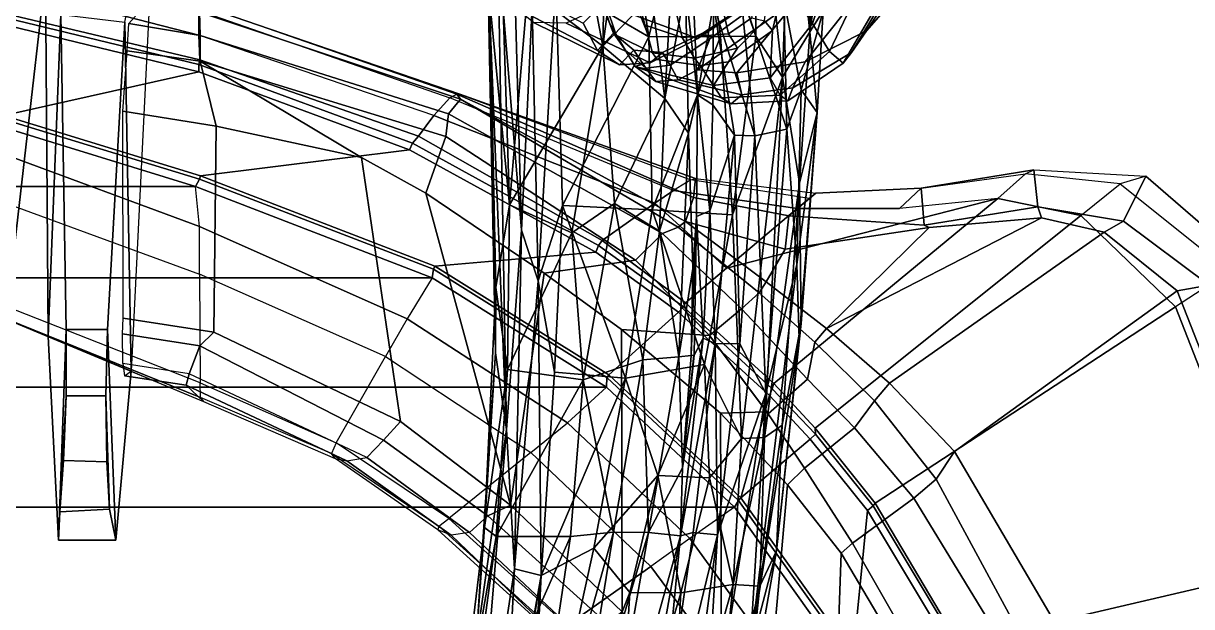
# Model space of a CAD drawing. Extents: x -14.5 to 14.5, y -12.2 to 16.5.
# Drawn here: x 4.75 to 9.95, y 4.27 to 6.87 of the extents above; entities that cross this region are included whole.
import ezdxf

# ---------------------------------------------------------------- set-up
doc = ezdxf.new("R2010")
doc.units = 0
doc.header["$MEASUREMENT"] = 0
for name, color, linetype in [('BASE', 253, 'Continuous'), ('FABRIC', 80, 'Continuous'), ('SEAT-CHASSIS', 253, 'Continuous'), ('SEAT-FRAME', 253, 'Continuous')]:
    doc.layers.add(name, color=color, linetype=linetype)

msp = doc.modelspace()

# ---------------------------------------------------------------- linework, layer by layer
at = {"layer": 'BASE'}
for points in [[(1.8056, 1.1079, 7.0339), (13.4938, 4.6436, 4.3934), (12.9834, 4.5899, 4.4664), (1.7533, 1.3264, 6.9168)], [(13.4925, 4.5277, 4.4344), (13.4938, 4.6436, 4.3934), (1.8056, 1.1079, 7.0339), (1.9523, 0.895, 7.085)], [(12.9834, 4.5899, 4.4664), (11.1579, 4.1057, 4.8039), (1.8899, 1.4063, 6.8442), (1.7533, 1.3264, 6.9168)], [(13.5515, 4.4038, 4.4405), (13.4925, 4.5277, 4.4344), (1.9523, 0.895, 7.085), (2.0197, 0.7853, 7.0973)], [(1.222, 0.7632, 4.5663), (12.3542, 4.423, 3.4417), (12.328, 4.2866, 3.356), (1.2637, 0.7159, 4.4404)], [(10.1613, 3.5437, 4.2331), (12.3542, 4.423, 3.4417), (1.222, 0.7632, 4.5663), (1.5852, 0.9892, 6.0103)], [(13.5515, 4.4038, 4.4405), (2.0197, 0.7853, 7.0973), (2.0956, 0.5519, 7.0973), (13.5519, 4.4026, 4.4405)], [(2.0956, 0.5519, 7.0973), (2.1056, 0.4235, 7.085), (13.577, 4.2677, 4.4344), (13.5519, 4.4026, 4.4405)], [(12.328, 4.2866, 3.356), (12.3551, 4.1518, 3.3008), (1.3389, 0.6206, 4.3723), (1.2637, 0.7159, 4.4404)]]:
    msp.add_3dface(points, dxfattribs=at)
at = {"layer": 'FABRIC'}
for points in [[(-5.519, 6.1408, 18.9069), (5.519, 6.1408, 18.9069), (4.6635, 6.4053, 18.7872), (-4.6635, 6.4053, 18.7872)], [(4.6635, 6.4053, 18.7872), (5.519, 6.1408, 18.9069), (5.5366, 6.1737, 18.8758), (4.6639, 6.4412, 18.7539)], [(-5.519, 6.1408, 18.9069), (-6.5711, 5.7348, 19.0807), (6.5711, 5.7348, 19.0807), (5.519, 6.1408, 18.9069)], [(6.5711, 5.7348, 19.0807), (6.5768, 5.7736, 19.0462), (5.5366, 6.1737, 18.8758), (5.519, 6.1408, 18.9069)], [(6.5711, 5.7348, 19.0807), (7.3471, 5.2487, 19.2604), (7.3481, 5.2913, 19.2229), (6.5768, 5.7736, 19.0462)], [(-7.3471, 5.2487, 19.2604), (7.3471, 5.2487, 19.2604), (6.5711, 5.7348, 19.0807), (-6.5711, 5.7348, 19.0807)], [(-7.3471, 5.2487, 19.2604), (-7.9159, 4.7159, 19.4146), (7.9159, 4.7159, 19.4146), (7.3471, 5.2487, 19.2604)], [(7.9159, 4.7159, 19.4146), (7.9342, 4.7445, 19.3806), (7.3481, 5.2913, 19.2229), (7.3471, 5.2487, 19.2604)], [(7.9159, 4.7159, 19.4146), (8.4025, 4.0328, 19.5618), (8.4305, 4.0502, 19.5299), (7.9342, 4.7445, 19.3806)], [(-8.4025, 4.0328, 19.5618), (8.4025, 4.0328, 19.5618), (7.9159, 4.7159, 19.4146), (-7.9159, 4.7159, 19.4146)]]:
    msp.add_3dface(points, dxfattribs=at)
at = {"layer": 'SEAT-CHASSIS'}
for points in [[(7.547, 6.9906, 15.7639), (7.5223, 8.1826, 15.9859), (7.3302, 6.7646, 15.5264)], [(7.3302, 6.7646, 15.5264), (7.5223, 8.1826, 15.9859), (7.3566, 8.0521, 15.785)], [(7.3566, 8.0521, 15.785), (7.1734, 7.6004, 15.5816), (7.3302, 6.7646, 15.5264)], [(7.5355, 6.8063, 14.9793), (7.1721, 7.7309, 14.934), (7.3909, 7.7435, 15.039)], [(7.5355, 6.8063, 14.9793), (7.3909, 7.7435, 15.039), (7.7416, 7.6375, 15.2566)], [(7.5355, 6.8063, 14.9793), (7.1219, 7.0488, 14.8116), (7.1721, 7.7309, 14.934)], [(7.7416, 7.6375, 15.2566), (8.0155, 7.6951, 15.5429), (8.0114, 6.8092, 15.4174)], [(8.1292, 6.6273, 15.58), (8.0114, 6.8092, 15.4174), (8.0155, 7.6951, 15.5429)], [(8.0155, 7.6951, 15.5429), (8.1642, 7.6631, 15.7572), (8.1292, 6.6273, 15.58)], [(7.8542, 6.8081, 15.241), (7.5355, 6.8063, 14.9793), (7.7416, 7.6375, 15.2566)], [(8.0114, 6.8092, 15.4174), (7.8542, 6.8081, 15.241), (7.7416, 7.6375, 15.2566)], [(8.2515, 6.8285, 15.8721), (8.1292, 6.6273, 15.58), (8.1642, 7.6631, 15.7572)], [(8.1642, 7.6631, 15.7572), (8.2599, 7.6744, 15.9772), (8.2515, 6.8285, 15.8721)], [(8.2515, 6.8285, 15.8721), (8.2599, 7.6744, 15.9772), (8.3082, 7.5399, 16.1346)], [(7.1734, 7.6004, 15.5816), (6.9967, 7.0183, 15.3783), (7.3302, 6.7646, 15.5264)], [(8.2515, 6.8285, 15.8721), (8.3082, 7.5399, 16.1346), (8.3506, 7.5038, 16.396)], [(8.2515, 6.8285, 15.8721), (8.3506, 7.5038, 16.396), (8.3105, 6.9216, 16.217)], [(6.9015, 5.0605, 14.7529), (6.8176, 7.1556, 15.0394), (6.8638, 7.2173, 14.9288)], [(6.9015, 5.0605, 14.7529), (6.8638, 7.2173, 14.9288), (6.9685, 5.9466, 14.7384)], [(6.9685, 5.9466, 14.7384), (6.8638, 7.2173, 14.9288), (6.9366, 7.1367, 14.8532)], [(6.9015, 5.0605, 14.7529), (6.8535, 5.4014, 14.8705), (6.8176, 7.1556, 15.0394)], [(6.8545, 5.6919, 15.0098), (6.8176, 7.1556, 15.0394), (6.8535, 5.4014, 14.8705)], [(6.8273, 6.9587, 15.1421), (6.8176, 7.1556, 15.0394), (6.8545, 5.6919, 15.0098)], [(6.9685, 5.9466, 14.7384), (6.9366, 7.1367, 14.8532), (7.0157, 6.9422, 14.8004)], [(7.6401, 7.1404, 15.9188), (7.547, 6.9906, 15.7639), (7.6069, 6.5321, 15.7691)], [(7.6401, 7.1404, 15.9188), (7.6069, 6.5321, 15.7691), (7.6974, 7.0234, 16.0117)], [(6.9147, 6.06, 15.1679), (6.8823, 7.069, 15.2888), (6.8273, 6.9587, 15.1421)], [(6.9147, 6.06, 15.1679), (6.9967, 7.0183, 15.3783), (6.8823, 7.069, 15.2888)], [(7.7285, 7.078, 16.3111), (7.6974, 7.0234, 16.0117), (7.7511, 6.5482, 16.1842)], [(7.7511, 6.5482, 16.1842), (7.8231, 6.9519, 16.3799), (7.7285, 7.078, 16.3111)], [(6.9967, 7.0183, 15.3783), (6.9147, 6.06, 15.1679), (7.3302, 6.7646, 15.5264)], [(7.0157, 6.9422, 14.8004), (7.1219, 7.0488, 14.8116), (7.0433, 5.7219, 14.6984)], [(7.0433, 5.7219, 14.6984), (7.1219, 7.0488, 14.8116), (7.1506, 6.0569, 14.7253)], [(7.5355, 6.8063, 14.9793), (7.1506, 6.0569, 14.7253), (7.1219, 7.0488, 14.8116)], [(7.7108, 6.3778, 15.9482), (7.6974, 7.0234, 16.0117), (7.6069, 6.5321, 15.7691)], [(7.6974, 7.0234, 16.0117), (7.7108, 6.3778, 15.9482), (7.7511, 6.5482, 16.1842)], [(7.3302, 6.7646, 15.5264), (7.6069, 6.5321, 15.7691), (7.547, 6.9906, 15.7639)], [(7.8231, 6.9519, 16.3799), (8.0066, 6.3665, 16.2886), (7.9426, 7.0132, 16.4195)], [(8.0066, 6.3665, 16.2886), (8.1485, 6.3966, 16.2528), (7.9426, 7.0132, 16.4195)], [(7.9426, 7.0132, 16.4195), (8.1485, 6.3966, 16.2528), (8.136, 6.9738, 16.3635)], [(8.2122, 6.5711, 16.2336), (8.3105, 6.9216, 16.217), (8.136, 6.9738, 16.3635)], [(8.136, 6.9738, 16.3635), (8.1485, 6.3966, 16.2528), (8.2122, 6.5711, 16.2336)], [(6.8273, 6.9587, 15.1421), (6.8545, 5.6919, 15.0098), (6.9147, 6.06, 15.1679)], [(7.0157, 6.9422, 14.8004), (7.0433, 5.7219, 14.6984), (6.9685, 5.9466, 14.7384)], [(7.7511, 6.5482, 16.1842), (7.8189, 6.5036, 16.2597), (7.8231, 6.9519, 16.3799)], [(7.8189, 6.5036, 16.2597), (7.9165, 6.3687, 16.2826), (7.8231, 6.9519, 16.3799)], [(8.0066, 6.3665, 16.2886), (7.8231, 6.9519, 16.3799), (7.9165, 6.3687, 16.2826)], [(8.3105, 6.9216, 16.217), (8.2122, 6.5711, 16.2336), (8.2832, 6.4702, 16.1055)], [(8.3105, 6.9216, 16.217), (8.2832, 6.4702, 16.1055), (8.2515, 6.8285, 15.8721)], [(7.5355, 6.8063, 14.9793), (7.5498, 6.0379, 14.9265), (7.1506, 6.0569, 14.7253)], [(7.5355, 6.8063, 14.9793), (7.8542, 6.8081, 15.241), (7.5498, 6.0379, 14.9265)], [(7.8542, 6.8081, 15.241), (7.9065, 6.0156, 15.2529), (7.5498, 6.0379, 14.9265)], [(7.9065, 6.0156, 15.2529), (7.8542, 6.8081, 15.241), (8.0114, 6.8092, 15.4174)], [(7.9065, 6.0156, 15.2529), (8.0114, 6.8092, 15.4174), (8.1292, 6.6273, 15.58)], [(8.2515, 6.8285, 15.8721), (8.2057, 6.1565, 15.7883), (8.1292, 6.6273, 15.58)], [(8.2057, 6.1565, 15.7883), (8.2515, 6.8285, 15.8721), (8.2832, 6.4702, 16.1055)], [(6.9147, 6.06, 15.1679), (7.1923, 5.9357, 15.3261), (7.3302, 6.7646, 15.5264)], [(7.3816, 6.0656, 15.4867), (7.3302, 6.7646, 15.5264), (7.1923, 5.9357, 15.3261)], [(7.6069, 6.5321, 15.7691), (7.3302, 6.7646, 15.5264), (7.3816, 6.0656, 15.4867)], [(7.9065, 6.0156, 15.2529), (8.1292, 6.6273, 15.58), (7.9464, 5.0198, 15.3673)], [(8.0494, 5.0257, 15.5636), (7.9464, 5.0198, 15.3673), (8.1292, 6.6273, 15.58)], [(8.0494, 5.0257, 15.5636), (8.1292, 6.6273, 15.58), (8.2057, 6.1565, 15.7883)], [(7.7476, 6.0075, 16.0963), (7.8056, 6.0332, 16.1946), (7.7511, 6.5482, 16.1842)], [(7.8189, 6.5036, 16.2597), (7.7511, 6.5482, 16.1842), (7.8056, 6.0332, 16.1946)], [(8.1485, 6.3966, 16.2528), (8.1928, 5.794, 16.156), (8.2122, 6.5711, 16.2336)], [(8.2832, 6.4702, 16.1055), (8.2122, 6.5711, 16.2336), (8.1928, 5.794, 16.156)], [(7.582, 5.942, 15.7097), (7.6069, 6.5321, 15.7691), (7.3816, 6.0656, 15.4867)], [(7.7108, 6.3778, 15.9482), (7.6069, 6.5321, 15.7691), (7.582, 5.942, 15.7097)], [(7.8189, 6.5036, 16.2597), (7.8056, 6.0332, 16.1946), (7.9165, 6.3687, 16.2826)], [(8.1928, 5.794, 16.156), (8.2032, 5.4644, 16.0664), (8.2832, 6.4702, 16.1055)], [(8.2129, 5.5316, 15.9666), (8.2832, 6.4702, 16.1055), (8.2032, 5.4644, 16.0664)], [(8.2832, 6.4702, 16.1055), (8.2129, 5.5316, 15.9666), (8.2057, 6.1565, 15.7883)], [(8.0066, 6.3665, 16.2886), (8.0552, 5.2209, 16.2125), (8.1485, 6.3966, 16.2528)], [(8.1485, 6.3966, 16.2528), (8.0552, 5.2209, 16.2125), (8.1928, 5.794, 16.156)], [(7.7108, 6.3778, 15.9482), (7.582, 5.942, 15.7097), (7.6687, 5.3836, 15.8939)], [(7.7108, 6.3778, 15.9482), (7.6687, 5.3836, 15.8939), (7.7313, 5.7765, 16.0111)], [(7.9165, 6.3687, 16.2826), (7.8056, 6.0332, 16.1946), (7.8304, 5.4436, 16.1901)], [(7.9165, 6.3687, 16.2826), (7.8304, 5.4436, 16.1901), (7.9398, 5.4409, 16.238)], [(8.0066, 6.3665, 16.2886), (7.9165, 6.3687, 16.2826), (7.9398, 5.4409, 16.238)], [(7.9398, 5.4409, 16.238), (8.0552, 5.2209, 16.2125), (8.0066, 6.3665, 16.2886)], [(8.2057, 6.1565, 15.7883), (8.1273, 5.0792, 15.7614), (8.0494, 5.0257, 15.5636)], [(8.2057, 6.1565, 15.7883), (8.2129, 5.5316, 15.9666), (8.1273, 5.0792, 15.7614)], [(6.9061, 5.3271, 15.116), (6.9147, 6.06, 15.1679), (6.8545, 5.6919, 15.0098)], [(7.1923, 5.9357, 15.3261), (6.9147, 6.06, 15.1679), (6.9061, 5.3271, 15.116)], [(7.1506, 6.0569, 14.7253), (7.1157, 5.3151, 14.6882), (7.0433, 5.7219, 14.6984)], [(7.1506, 6.0569, 14.7253), (7.4313, 5.2888, 14.8318), (7.1157, 5.3151, 14.6882)], [(7.1506, 6.0569, 14.7253), (7.5498, 6.0379, 14.9265), (7.4313, 5.2888, 14.8318)], [(7.3816, 6.0656, 15.4867), (7.1923, 5.9357, 15.3261), (7.2434, 5.2811, 15.3436)], [(7.2434, 5.2811, 15.3436), (7.5089, 5.371, 15.6241), (7.3816, 6.0656, 15.4867)], [(7.5089, 5.371, 15.6241), (7.582, 5.942, 15.7097), (7.3816, 6.0656, 15.4867)], [(7.5498, 6.0379, 14.9265), (7.7819, 5.3497, 15.1195), (7.4313, 5.2888, 14.8318)], [(7.9065, 6.0156, 15.2529), (7.7819, 5.3497, 15.1195), (7.5498, 6.0379, 14.9265)], [(7.8056, 6.0332, 16.1946), (7.7476, 6.0075, 16.0963), (7.777, 5.4673, 16.1353)], [(7.777, 5.4673, 16.1353), (7.8304, 5.4436, 16.1901), (7.8056, 6.0332, 16.1946)], [(7.7476, 6.0075, 16.0963), (7.7313, 5.7765, 16.0111), (7.7228, 5.389, 16.0319)], [(7.7476, 6.0075, 16.0963), (7.7228, 5.389, 16.0319), (7.7359, 5.3913, 16.0659)], [(7.777, 5.4673, 16.1353), (7.7476, 6.0075, 16.0963), (7.7359, 5.3913, 16.0659)], [(7.9065, 6.0156, 15.2529), (7.9464, 5.0198, 15.3673), (7.7819, 5.3497, 15.1195)], [(6.9383, 4.4415, 14.7054), (6.9015, 5.0605, 14.7529), (6.9685, 5.9466, 14.7384)], [(7.1923, 5.9357, 15.3261), (6.9061, 5.3271, 15.116), (7.2434, 5.2811, 15.3436)], [(6.9383, 4.4415, 14.7054), (6.9685, 5.9466, 14.7384), (7.0433, 5.7219, 14.6984)], [(7.6687, 5.3836, 15.8939), (7.582, 5.942, 15.7097), (7.5089, 5.371, 15.6241)], [(7.7313, 5.7765, 16.0111), (7.6687, 5.3836, 15.8939), (7.7228, 5.389, 16.0319)], [(8.2032, 5.4644, 16.0664), (8.1928, 5.794, 16.156), (7.9846, 4.0699, 16.1781)], [(8.0552, 5.2209, 16.2125), (7.9846, 4.0699, 16.1781), (8.1928, 5.794, 16.156)], [(7.0565, 4.4115, 14.6929), (6.9383, 4.4415, 14.7054), (7.0433, 5.7219, 14.6984)], [(7.0565, 4.4115, 14.6929), (7.0433, 5.7219, 14.6984), (7.1157, 5.3151, 14.6882)], [(6.8535, 5.4014, 14.8705), (6.8049, 4.6244, 14.9826), (6.8545, 5.6919, 15.0098)], [(6.8049, 4.6244, 14.9826), (6.9061, 5.3271, 15.116), (6.8545, 5.6919, 15.0098)], [(8.1031, 4.5207, 16.0487), (8.1273, 5.0792, 15.7614), (8.2129, 5.5316, 15.9666)], [(8.1031, 4.5207, 16.0487), (8.2129, 5.5316, 15.9666), (8.2032, 5.4644, 16.0664)], [(7.6754, 4.5878, 16.1345), (7.777, 5.4673, 16.1353), (7.6853, 4.8902, 16.0684)], [(7.6754, 4.5878, 16.1345), (7.8304, 5.4436, 16.1901), (7.777, 5.4673, 16.1353)], [(7.6853, 4.8902, 16.0684), (7.777, 5.4673, 16.1353), (7.7359, 5.3913, 16.0659)], [(7.9846, 4.0699, 16.1781), (8.1031, 4.5207, 16.0487), (8.2032, 5.4644, 16.0664)], [(7.8304, 5.4436, 16.1901), (7.6754, 4.5878, 16.1345), (7.7327, 4.6021, 16.1969)], [(7.7327, 4.6021, 16.1969), (7.8398, 4.5922, 16.2489), (7.8304, 5.4436, 16.1901)], [(7.9398, 5.4409, 16.238), (7.8304, 5.4436, 16.1901), (7.8398, 4.5922, 16.2489)], [(8.0552, 5.2209, 16.2125), (7.9398, 5.4409, 16.238), (7.8398, 4.5922, 16.2489)], [(6.7652, 4.0973, 14.8542), (6.8049, 4.6244, 14.9826), (6.8535, 5.4014, 14.8705)], [(6.8535, 5.4014, 14.8705), (6.9015, 5.0605, 14.7529), (6.7652, 4.0973, 14.8542)], [(7.2434, 5.2811, 15.3436), (7.3773, 4.6035, 15.5436), (7.5089, 5.371, 15.6241)], [(7.5341, 4.6032, 15.7859), (7.5089, 5.371, 15.6241), (7.3773, 4.6035, 15.5436)], [(7.5341, 4.6032, 15.7859), (7.6687, 5.3836, 15.8939), (7.5089, 5.371, 15.6241)], [(7.6853, 4.8902, 16.0684), (7.6687, 5.3836, 15.8939), (7.5341, 4.6032, 15.7859)], [(7.6687, 5.3836, 15.8939), (7.6853, 4.8902, 16.0684), (7.7228, 5.389, 16.0319)], [(7.7228, 5.389, 16.0319), (7.6853, 4.8902, 16.0684), (7.7355, 5.3907, 16.0648)], [(6.8561, 4.5848, 15.1043), (6.9061, 5.3271, 15.116), (6.8049, 4.6244, 14.9826)], [(7.2434, 5.2811, 15.3436), (6.9061, 5.3271, 15.116), (6.8561, 4.5848, 15.1043)], [(7.4313, 5.2888, 14.8318), (7.0565, 4.4115, 14.6929), (7.1157, 5.3151, 14.6882)], [(7.4313, 5.2888, 14.8318), (7.7819, 5.3497, 15.1195), (7.5752, 4.8556, 14.957)], [(7.7819, 5.3497, 15.1195), (7.8049, 4.8455, 15.1963), (7.5752, 4.8556, 14.957)], [(7.9464, 5.0198, 15.3673), (7.8049, 4.8455, 15.1963), (7.7819, 5.3497, 15.1195)], [(7.186, 4.584, 15.3452), (7.2434, 5.2811, 15.3436), (6.8561, 4.5848, 15.1043)], [(7.4313, 5.2888, 14.8318), (7.2907, 4.5324, 14.7888), (7.0565, 4.4115, 14.6929)], [(7.3773, 4.6035, 15.5436), (7.2434, 5.2811, 15.3436), (7.186, 4.584, 15.3452)], [(7.4313, 5.2888, 14.8318), (7.5752, 4.8556, 14.957), (7.2907, 4.5324, 14.7888)], [(8.0552, 5.2209, 16.2125), (7.8398, 4.5922, 16.2489), (7.7676, 3.3951, 16.294)], [(7.7676, 3.3951, 16.294), (7.9846, 4.0699, 16.1781), (8.0552, 5.2209, 16.2125)], [(6.9015, 5.0605, 14.7529), (6.7466, 3.1879, 14.797), (6.7652, 4.0973, 14.8542)], [(6.9383, 4.4415, 14.7054), (6.7466, 3.1879, 14.797), (6.9015, 5.0605, 14.7529)], [(8.1031, 4.5207, 16.0487), (8.0282, 4.3633, 15.782), (8.1273, 5.0792, 15.7614)], [(8.1273, 5.0792, 15.7614), (8.0282, 4.3633, 15.782), (8.0494, 5.0257, 15.5636)], [(7.8049, 4.8455, 15.1963), (7.9464, 5.0198, 15.3673), (7.9096, 4.3706, 15.4734)], [(7.9464, 5.0198, 15.3673), (8.0494, 5.0257, 15.5636), (7.9096, 4.3706, 15.4734)], [(8.0282, 4.3633, 15.782), (7.9096, 4.3706, 15.4734), (8.0494, 5.0257, 15.5636)], [(7.5341, 4.6032, 15.7859), (7.6754, 4.5878, 16.1345), (7.6853, 4.8902, 16.0684)], [(7.2907, 4.5324, 14.7888), (7.5752, 4.8556, 14.957), (7.4508, 4.3358, 14.9264)], [(7.4508, 4.3358, 14.9264), (7.5752, 4.8556, 14.957), (7.6768, 4.3348, 15.1373)], [(7.6768, 4.3348, 15.1373), (7.5752, 4.8556, 14.957), (7.8049, 4.8455, 15.1963)], [(7.6768, 4.3348, 15.1373), (7.8049, 4.8455, 15.1963), (7.9096, 4.3706, 15.4734)], [(6.8049, 4.6244, 14.9826), (6.6686, 3.513, 15.0047), (6.8561, 4.5848, 15.1043)], [(6.6686, 3.513, 15.0047), (6.8049, 4.6244, 14.9826), (6.7652, 4.0973, 14.8542)], [(6.8561, 4.5848, 15.1043), (6.6686, 3.513, 15.0047), (6.7093, 3.5044, 15.1393)], [(6.8561, 4.5848, 15.1043), (6.7093, 3.5044, 15.1393), (7.186, 4.584, 15.3452)], [(6.7093, 3.5044, 15.1393), (6.9751, 3.1627, 15.4495), (7.186, 4.584, 15.3452)], [(7.3773, 4.6035, 15.5436), (7.186, 4.584, 15.3452), (6.9751, 3.1627, 15.4495)], [(6.9751, 3.1627, 15.4495), (7.1908, 3.4495, 15.6245), (7.3773, 4.6035, 15.5436)], [(7.1908, 3.4495, 15.6245), (7.5341, 4.6032, 15.7859), (7.3773, 4.6035, 15.5436)], [(7.1908, 3.4495, 15.6245), (7.288, 3.1995, 15.8899), (7.5341, 4.6032, 15.7859)], [(7.6754, 4.5878, 16.1345), (7.5341, 4.6032, 15.7859), (7.288, 3.1995, 15.8899)], [(7.4095, 3.1044, 16.2329), (7.6754, 4.5878, 16.1345), (7.288, 3.1995, 15.8899)], [(7.5674, 3.4685, 16.2858), (7.6754, 4.5878, 16.1345), (7.4095, 3.1044, 16.2329)], [(7.7327, 4.6021, 16.1969), (7.5674, 3.4685, 16.2858), (7.8398, 4.5922, 16.2489)], [(7.5674, 3.4685, 16.2858), (7.7327, 4.6021, 16.1969), (7.6754, 4.5878, 16.1345)], [(7.8398, 4.5922, 16.2489), (7.5674, 3.4685, 16.2858), (7.6766, 3.395, 16.3153)], [(7.8398, 4.5922, 16.2489), (7.6766, 3.395, 16.3153), (7.7676, 3.3951, 16.294)], [(7.2907, 4.5324, 14.7888), (6.9933, 3.182, 14.81), (7.0565, 4.4115, 14.6929)], [(7.2907, 4.5324, 14.7888), (7.4508, 4.3358, 14.9264), (6.9933, 3.182, 14.81)], [(8.0282, 4.3633, 15.782), (8.1031, 4.5207, 16.0487), (7.961, 3.7176, 16.0867)], [(7.961, 3.7176, 16.0867), (8.1031, 4.5207, 16.0487), (7.9846, 4.0699, 16.1781)], [(6.9383, 4.4415, 14.7054), (6.8884, 3.4765, 14.7477), (6.7466, 3.1879, 14.797)], [(6.8884, 3.4765, 14.7477), (6.9383, 4.4415, 14.7054), (7.0565, 4.4115, 14.6929)], [(6.8873, 2.5753, 14.8826), (6.7597, 2.6188, 14.8275), (7.0565, 4.4115, 14.6929)], [(6.8884, 3.4765, 14.7477), (7.0565, 4.4115, 14.6929), (6.7597, 2.6188, 14.8275)], [(6.9933, 3.182, 14.81), (6.8873, 2.5753, 14.8826), (7.0565, 4.4115, 14.6929)], [(7.6768, 4.3348, 15.1373), (7.9096, 4.3706, 15.4734), (7.6209, 3.3498, 15.4059)], [(7.8072, 3.4058, 15.7511), (7.6209, 3.3498, 15.4059), (7.9096, 4.3706, 15.4734)], [(7.9096, 4.3706, 15.4734), (8.0282, 4.3633, 15.782), (7.8072, 3.4058, 15.7511)], [(7.4508, 4.3358, 14.9264), (7.3909, 3.3643, 15.1047), (6.9933, 3.182, 14.81)], [(7.4508, 4.3358, 14.9264), (7.6768, 4.3348, 15.1373), (7.3909, 3.3643, 15.1047)], [(7.6768, 4.3348, 15.1373), (7.6209, 3.3498, 15.4059), (7.3909, 3.3643, 15.1047)], [(7.961, 3.7176, 16.0867), (7.8072, 3.4058, 15.7511), (8.0282, 4.3633, 15.782)]]:
    msp.add_3dface(points, dxfattribs=at)
for points, invisible_edges in [([(7.7108, 6.3778, 15.9482), (7.7476, 6.0075, 16.0963), (7.7511, 6.5482, 16.1842)], 1), ([(7.7108, 6.3778, 15.9482), (7.7313, 5.7765, 16.0111), (7.7476, 6.0075, 16.0963)], 12)]:
    msp.add_3dface(points, dxfattribs=dict(at, invisible_edges=invisible_edges))
at = {"layer": 'SEAT-FRAME'}
for points in [[(8.3853, 7.2296, 24.5866), (8.2624, 6.8654, 24.7129), (8.1364, 7.0603, 24.4713), (8.1662, 7.5397, 24.3592)], [(5.5343, 6.9245, 19.1965), (3.5525, 7.4448, 19.0059), (3.5525, 7.3234, 19.0982), (5.5337, 6.8142, 19.2819)], [(8.7204, 7.1673, 26.5172), (8.9675, 7.4404, 27.7578), (8.8, 7.1724, 27.8211), (8.5035, 6.8339, 26.5875)], [(5.5337, 6.8142, 19.2819), (3.5525, 7.3234, 19.0982), (3.5525, 7.1767, 19.0566), (5.5382, 6.7048, 19.2798)], [(4.677, 5.5518, 18.079), (4.2009, 5.7211, 18.0571), (4.1984, 7.2411, 18.6154), (4.8517, 7.0825, 18.6914)], [(8.3853, 7.2296, 24.5866), (8.4945, 7.0687, 24.7361), (8.3383, 6.741, 24.8878), (8.2624, 6.8654, 24.7129)], [(3.5525, 7.1767, 19.0566), (3.5525, 7.1644, 19.0313), (5.5339, 6.6839, 19.2496), (5.5382, 6.7048, 19.2798)], [(8.2307, 6.6955, 26.6167), (8.5035, 6.8339, 26.5875), (8.8, 7.1724, 27.8211), (8.5109, 7.0486, 27.8554)], [(4.6664, 6.4564, 18.7929), (5.5337, 6.6518, 19.2707), (3.5522, 7.1323, 19.0524), (3.5521, 6.6948, 18.6726)], [(5.5337, 6.6518, 19.2707), (5.5339, 6.6839, 19.2496), (3.5525, 7.1644, 19.0313), (3.5522, 7.1323, 19.0524)], [(7.3272, 6.9511, 24.3563), (7.2927, 7.1582, 23.5082), (7.3179, 6.9967, 23.6795), (7.3621, 6.8648, 24.3251)], [(8.0789, 7.1199, 24.249), (8.1364, 7.0603, 24.4713), (8.0854, 6.8347, 24.5196), (8.0487, 6.8781, 24.3)], [(8.7204, 7.1673, 26.5172), (8.5035, 6.8339, 26.5875), (8.4363, 6.7373, 25.9805), (8.6384, 7.0715, 25.8771)], [(4.8517, 7.0825, 18.6914), (4.8639, 5.4737, 18.1019), (4.677, 5.5518, 18.079)], [(4.9201, 6.9064, 18.0448), (4.8639, 5.4737, 18.1019), (4.8517, 7.0825, 18.6914), (4.8612, 7.0268, 18.3586)], [(7.5449, 7.0712, 27.8648), (7.3448, 6.9488, 27.2834), (7.7524, 6.7989, 27.2229), (7.9553, 6.9372, 27.7726)], [(7.8495, 6.9974, 23.1899), (7.9701, 7.0915, 23.1701), (7.9928, 6.8906, 23.7399), (7.89, 6.82, 23.7501)], [(8.5855, 7.0114, 25.2407), (8.3994, 6.6898, 25.3644), (8.3383, 6.741, 24.8878), (8.4945, 7.0687, 24.7361)], [(8.5855, 7.0114, 25.2407), (8.6384, 7.0715, 25.8771), (8.4363, 6.7373, 25.9805), (8.3994, 6.6898, 25.3644)], [(6.936, 6.9398, 25.2263), (6.8749, 7.065, 24.531), (7.243, 6.8678, 24.4856), (7.3061, 6.7454, 25.1617)], [(8.2307, 6.6955, 26.6167), (8.5109, 7.0486, 27.8554), (8.2007, 6.9781, 27.882), (7.9268, 6.6473, 26.6269)], [(8.1364, 7.0603, 24.4713), (8.2624, 6.8654, 24.7129), (8.0753, 6.624, 24.8088), (8.0854, 6.8347, 24.5196)], [(5.315, 6.97, 18.7452), (5.2321, 5.3199, 18.1471), (5.205, 6.8726, 18.0932), (5.2216, 6.9557, 18.4168)], [(5.539, 6.8121, 18.5434), (5.2222, 6.8663, 18.4021), (5.315, 6.97, 18.7452), (5.5374, 6.916, 18.771)], [(7.3179, 6.9967, 23.6795), (7.3432, 6.9501, 23.6565), (7.3901, 6.8135, 24.3136), (7.3621, 6.8648, 24.3251)], [(7.3901, 6.8135, 24.3136), (7.3432, 6.9501, 23.6565), (7.4785, 7.0048, 23.1884), (7.5512, 6.7358, 24.33)], [(7.518, 6.8587, 23.8086), (7.4785, 7.0048, 23.1884), (7.6432, 6.9751, 23.1946), (7.6838, 6.8038, 23.7558)], [(7.8495, 6.9974, 23.1899), (7.89, 6.82, 23.7501), (7.6838, 6.8038, 23.7558), (7.6432, 6.9751, 23.1946)], [(7.7521, 6.6598, 26.6243), (7.9268, 6.6473, 26.6269), (8.2007, 6.9781, 27.882)], [(7.8067, 6.7971, 27), (7.7521, 6.6598, 26.6243), (8.2007, 6.9781, 27.882), (8.0273, 6.9583, 27.6177)], [(7.992, 6.9641, 27.6479), (7.9553, 6.9372, 27.7726), (7.7524, 6.7989, 27.2229), (7.779, 6.8265, 27.031)], [(7.779, 6.8265, 27.031), (7.8067, 6.7971, 27), (8.0273, 6.9583, 27.6177), (7.992, 6.9641, 27.6479)], [(6.5782, 6.4563, 19.4084), (5.5337, 6.8142, 19.2819), (5.5343, 6.9245, 19.1965), (6.6502, 6.5354, 19.355)], [(5.5343, 6.9245, 19.1965), (6.6502, 6.5354, 19.355), (6.685, 6.5549, 19.2855), (5.5352, 6.9495, 19.0728)], [(5.5359, 6.9501, 18.9713), (6.6812, 6.5521, 19.1098), (6.6938, 6.5515, 19.2335), (5.5352, 6.9495, 19.0728)], [(5.5352, 6.9495, 19.0728), (6.6938, 6.5515, 19.2335), (6.685, 6.5549, 19.2855), (5.5352, 6.9495, 19.0728)], [(6.6812, 6.5521, 19.1098), (6.6972, 6.5292, 19.0013), (5.5374, 6.916, 18.771), (5.5359, 6.9501, 18.9713)], [(6.6442, 6.464, 18.7429), (5.539, 6.8121, 18.5434), (5.5374, 6.916, 18.771), (6.6972, 6.5292, 19.0013)], [(6.936, 6.9398, 25.2263), (7.3061, 6.7454, 25.1617), (7.4041, 6.682, 25.8215), (7.0224, 6.8711, 25.8527)], [(7.168, 6.8669, 26.62), (7.5408, 6.6908, 26.4806), (7.7524, 6.7989, 27.2229), (7.3448, 6.9488, 27.2834)], [(7.3779, 6.823, 25.0043), (7.3061, 6.7454, 25.1617), (7.243, 6.8678, 24.4856), (7.3272, 6.9511, 24.3563)], [(7.3272, 6.9511, 24.3563), (7.3621, 6.8648, 24.3251), (7.4294, 6.7483, 25.0205), (7.3779, 6.823, 25.0043)], [(4.9201, 6.9064, 18.0448), (4.9439, 5.5047, 16.544), (4.91, 4.5684, 16.6588), (4.8639, 5.4737, 18.1019)], [(5.1277, 5.505, 16.5452), (4.9439, 5.5047, 16.544), (4.9201, 6.9064, 18.0448), (5.205, 6.8726, 18.0932)], [(5.164, 4.5691, 16.6606), (5.1277, 5.505, 16.5452), (5.205, 6.8726, 18.0932), (5.2321, 5.3199, 18.1471)], [(5.2222, 6.8663, 18.4021), (5.539, 6.8121, 18.5434), (5.54, 6.6991, 18.4045), (5.2153, 6.744, 18.2435)], [(7.168, 6.8669, 26.62), (7.0224, 6.8711, 25.8527), (7.4041, 6.682, 25.8215), (7.5408, 6.6908, 26.4806)], [(7.4743, 6.6755, 25.1498), (7.4294, 6.7483, 25.0205), (7.3621, 6.8648, 24.3251), (7.3901, 6.8135, 24.3136)], [(7.518, 6.8587, 23.8086), (7.6838, 6.8038, 23.7558), (7.7374, 6.7119, 24.335), (7.5512, 6.7358, 24.33)], [(7.8893, 6.6951, 24.5496), (7.9294, 6.7562, 24.3257), (8.0487, 6.8781, 24.3), (8.0854, 6.8347, 24.5196)], [(7.89, 6.82, 23.7501), (7.9928, 6.8906, 23.7399), (8.0487, 6.8781, 24.3), (7.9294, 6.7562, 24.3257)], [(8.3383, 6.741, 24.8878), (8.1196, 6.5472, 24.9981), (8.0753, 6.624, 24.8088), (8.2624, 6.8654, 24.7129)], [(5.5337, 6.8142, 19.2819), (5.5382, 6.7048, 19.2798), (6.5113, 6.365, 19.4012), (6.5782, 6.4563, 19.4084)], [(5.539, 6.8121, 18.5434), (6.6442, 6.464, 18.7429), (6.6328, 6.3631, 18.5632), (5.54, 6.6991, 18.4045)], [(7.3779, 6.823, 25.0043), (7.4678, 6.7468, 25.6664), (7.4041, 6.682, 25.8215), (7.3061, 6.7454, 25.1617)], [(7.4678, 6.7468, 25.6664), (7.3779, 6.823, 25.0043), (7.4294, 6.7483, 25.0205), (7.5223, 6.6678, 25.7522)], [(7.572, 6.7053, 24.5483), (7.4743, 6.6755, 25.1498), (7.3901, 6.8135, 24.3136), (7.5512, 6.7358, 24.33)], [(7.5951, 6.7371, 26.3321), (7.779, 6.8265, 27.031), (7.7524, 6.7989, 27.2229), (7.5408, 6.6908, 26.4806)], [(7.779, 6.8265, 27.031), (7.5951, 6.7371, 26.3321), (7.6293, 6.6813, 26.3303), (7.8067, 6.7971, 27)], [(7.89, 6.82, 23.7501), (7.9294, 6.7562, 24.3257), (7.7374, 6.7119, 24.335), (7.6838, 6.8038, 23.7558)], [(7.8893, 6.6951, 24.5496), (8.0854, 6.8347, 24.5196), (8.0753, 6.624, 24.8088), (7.8219, 6.5902, 24.8459)], [(8.5035, 6.8339, 26.5875), (8.2307, 6.6955, 26.6167), (8.1761, 6.5798, 26.0423), (8.4363, 6.7373, 25.9805)], [(7.6655, 6.6161, 26.2831), (7.7521, 6.6598, 26.6243), (7.8067, 6.7971, 27), (7.6293, 6.6813, 26.3303)], [(7.764, 6.6786, 24.5535), (7.7374, 6.7119, 24.335), (7.9294, 6.7562, 24.3257), (7.8893, 6.6951, 24.5496)], [(5.1957, 6.4765, 17.8189), (5.2153, 6.744, 18.2435), (5.54, 6.6991, 18.4045), (5.6108, 6.4092, 17.959)], [(5.5382, 6.7048, 19.2798), (5.5339, 6.6839, 19.2496), (6.4833, 6.3339, 19.372), (6.5113, 6.365, 19.4012)], [(7.5951, 6.7371, 26.3321), (7.5408, 6.6908, 26.4806), (7.4041, 6.682, 25.8215), (7.4678, 6.7468, 25.6664)], [(7.4743, 6.6755, 25.1498), (7.5665, 6.6075, 25.794), (7.5223, 6.6678, 25.7522), (7.4294, 6.7483, 25.0205)], [(7.4678, 6.7468, 25.6664), (7.5223, 6.6678, 25.7522), (7.6293, 6.6813, 26.3303), (7.5951, 6.7371, 26.3321)], [(7.572, 6.7053, 24.5483), (7.764, 6.6786, 24.5535), (7.8219, 6.5902, 24.8459), (7.4743, 6.6755, 25.1498)], [(7.5512, 6.7358, 24.33), (7.7374, 6.7119, 24.335), (7.764, 6.6786, 24.5535), (7.572, 6.7053, 24.5483)], [(8.3383, 6.741, 24.8878), (8.3994, 6.6898, 25.3644), (8.153, 6.5227, 25.4579), (8.1196, 6.5472, 24.9981)], [(8.3994, 6.6898, 25.3644), (8.4363, 6.7373, 25.9805), (8.1761, 6.5798, 26.0423), (8.153, 6.5227, 25.4579)], [(6.471, 6.3043, 19.393), (5.5337, 6.6518, 19.2707), (4.6664, 6.4564, 18.7929), (5.5418, 6.1881, 18.9148)], [(5.5337, 6.6518, 19.2707), (6.471, 6.3043, 19.393), (6.4833, 6.3339, 19.372), (5.5339, 6.6839, 19.2496)], [(6.2573, 6.2707, 18.0476), (5.6108, 6.4092, 17.959), (5.54, 6.6991, 18.4045)], [(6.2573, 6.2707, 18.0476), (5.54, 6.6991, 18.4045), (6.6328, 6.3631, 18.5632), (6.5427, 6.1113, 18.065)], [(7.8589, 6.5355, 25.0468), (7.9012, 6.5094, 25.4995), (7.5665, 6.6075, 25.794), (7.4743, 6.6755, 25.1498)], [(7.8589, 6.5355, 25.0468), (7.4743, 6.6755, 25.1498), (7.8219, 6.5902, 24.8459)], [(7.6655, 6.6161, 26.2831), (7.6293, 6.6813, 26.3303), (7.5223, 6.6678, 25.7522), (7.5665, 6.6075, 25.794)], [(7.9492, 6.5488, 26.068), (7.9268, 6.6473, 26.6269), (7.7521, 6.6598, 26.6243), (7.6655, 6.6161, 26.2831)], [(7.764, 6.6786, 24.5535), (7.8893, 6.6951, 24.5496), (7.8219, 6.5902, 24.8459), (7.764, 6.6786, 24.5535)], [(7.9492, 6.5488, 26.068), (8.1761, 6.5798, 26.0423), (8.2307, 6.6955, 26.6167), (7.9268, 6.6473, 26.6269)], [(7.9492, 6.5488, 26.068), (7.6655, 6.6161, 26.2831), (7.5665, 6.6075, 25.794), (7.9012, 6.5094, 25.4995)], [(7.8589, 6.5355, 25.0468), (7.8219, 6.5902, 24.8459), (8.0753, 6.624, 24.8088), (8.1196, 6.5472, 24.9981)], [(6.685, 6.5549, 19.2855), (7.7219, 6.1703, 19.5743), (7.6447, 6.123, 19.6321), (6.6502, 6.5354, 19.355)], [(6.6812, 6.5521, 19.1098), (7.7332, 6.0927, 19.3526), (7.6978, 5.9855, 19.2632), (6.6972, 6.5292, 19.0013)], [(6.6938, 6.5515, 19.2335), (7.7428, 6.1771, 19.5129), (7.7332, 6.0927, 19.3526), (6.6812, 6.5521, 19.1098)], [(6.685, 6.5549, 19.2855), (7.7219, 6.1703, 19.5743), (7.7428, 6.1771, 19.5129), (6.6938, 6.5515, 19.2335)], [(7.8589, 6.5355, 25.0468), (8.1196, 6.5472, 24.9981), (8.153, 6.5227, 25.4579), (7.9012, 6.5094, 25.4995)], [(7.9492, 6.5488, 26.068), (7.9012, 6.5094, 25.4995), (8.153, 6.5227, 25.4579), (8.1761, 6.5798, 26.0423)], [(7.6447, 6.123, 19.6321), (6.6502, 6.5354, 19.355), (6.5782, 6.4563, 19.4084), (7.562, 6.0665, 19.639)], [(6.6442, 6.464, 18.7429), (6.6972, 6.5292, 19.0013), (7.6649, 5.9601, 19.1765), (7.596, 5.9328, 18.9009)], [(7.6978, 5.9855, 19.2632), (7.6649, 5.9601, 19.1765), (6.6972, 6.5292, 19.0013), (7.6978, 5.9855, 19.2632)], [(5.5366, 6.1737, 18.8758), (5.5418, 6.1881, 18.9148), (4.6664, 6.4564, 18.7929), (4.6639, 6.4412, 18.7539)], [(5.5998, 5.4929, 17.6922), (5.1972, 5.5553, 17.5522), (5.1957, 6.4765, 17.8189), (5.6108, 6.4092, 17.959)], [(7.562, 6.0665, 19.639), (6.5782, 6.4563, 19.4084), (6.5113, 6.365, 19.4012), (7.3282, 5.9014, 19.5715)], [(7.596, 5.9328, 18.9009), (7.4759, 5.8139, 18.6791), (6.6328, 6.3631, 18.5632), (6.6442, 6.464, 18.7429)], [(4.6631, 6.2869, 18.7703), (5.5366, 5.9631, 18.8748), (5.519, 6.1408, 18.9069), (4.6635, 6.4053, 18.7872)], [(6.4305, 5.0956, 17.842), (5.5998, 5.4929, 17.6922), (5.6108, 6.4092, 17.959), (6.2573, 6.2707, 18.0476)], [(7.3282, 5.9014, 19.5715), (6.5113, 6.365, 19.4012), (6.4833, 6.3339, 19.372), (7.3115, 5.8786, 19.5404)], [(7.0692, 5.7559, 18.1107), (6.5427, 6.1113, 18.065), (6.6328, 6.3631, 18.5632), (7.4759, 5.8139, 18.6791)], [(4.6681, 6.0694, 18.6735), (5.5373, 5.7517, 18.7711), (5.5366, 5.9631, 18.8748), (4.6631, 6.2869, 18.7703)], [(7.2999, 5.8487, 19.5614), (6.471, 6.3043, 19.393), (5.5418, 6.1881, 18.9148), (6.5838, 5.7872, 19.0852)], [(7.2999, 5.8487, 19.5614), (7.3115, 5.8786, 19.5404), (6.4833, 6.3339, 19.372), (6.471, 6.3043, 19.393)], [(6.4305, 5.0956, 17.842), (6.2573, 6.2707, 18.0476), (6.5427, 6.1113, 18.065), (6.9205, 4.7245, 17.9841)], [(6.5768, 5.7736, 19.0462), (6.5838, 5.7872, 19.0852), (5.5418, 6.1881, 18.9148), (5.5366, 6.1737, 18.8758)], [(9.087, 6.0883, 20.1621), (8.6492, 6.0428, 19.9878), (8.7459, 6.1336, 19.8916), (9.2102, 6.1972, 20.0975)], [(8.7459, 6.1336, 19.8916), (9.2102, 6.1972, 20.0975), (9.247, 6.2159, 20.0441)], [(9.247, 6.2159, 20.0441), (9.2652, 6.0504, 19.927), (8.7601, 5.9698, 19.7227), (8.7459, 6.1336, 19.8916)], [(9.631, 6.1533, 20.3156), (9.2102, 6.1972, 20.0975), (9.087, 6.0883, 20.1621), (9.4556, 6.0119, 20.3553)], [(9.247, 6.2159, 20.0441), (9.7456, 6.1869, 20.2113), (9.631, 6.1533, 20.3156), (9.2102, 6.1972, 20.0975)], [(9.247, 6.2159, 20.0441), (9.7456, 6.1869, 20.2113), (9.646, 5.9877, 20.0958), (9.2652, 6.0504, 19.927)], [(9.631, 6.1533, 20.3156), (10.1192, 5.7635, 20.6256), (10.1858, 5.8067, 20.4773), (9.7456, 6.1869, 20.2113)], [(10.1858, 5.8067, 20.4773), (10.0268, 5.7026, 20.3092), (9.646, 5.9877, 20.0958), (9.7456, 6.1869, 20.2113)], [(5.519, 6.1408, 18.9069), (6.5711, 5.7348, 19.0807), (6.461, 5.5533, 19.0048), (5.5366, 5.9631, 18.8748)], [(7.7219, 6.1703, 19.5743), (7.6447, 6.123, 19.6321), (8.1944, 6.0427, 19.8075), (8.2486, 6.0882, 19.7687)], [(8.277, 6.112, 19.709), (8.2486, 6.0882, 19.7687), (7.7219, 6.1703, 19.5743), (7.7428, 6.1771, 19.5129)], [(8.277, 6.112, 19.709), (8.1576, 6.011, 19.4999), (7.7332, 6.0927, 19.3526), (7.7428, 6.1771, 19.5129)], [(8.277, 6.112, 19.709), (8.7459, 6.1336, 19.8916), (8.7601, 5.9698, 19.7227), (8.1576, 6.011, 19.4999)], [(8.7459, 6.1336, 19.8916), (8.277, 6.112, 19.709), (8.1944, 6.0427, 19.8075), (8.6492, 6.0428, 19.9878)], [(9.8773, 5.6054, 20.6749), (9.4556, 6.0119, 20.3553), (9.631, 6.1533, 20.3156), (10.1192, 5.7635, 20.6256)], [(7.0692, 5.7559, 18.1107), (6.9205, 4.7245, 17.9841), (6.5427, 6.1113, 18.065)], [(7.562, 6.0665, 19.639), (7.8801, 5.7778, 19.7559), (8.1944, 6.0427, 19.8075), (7.6447, 6.123, 19.6321)], [(7.6976, 5.6242, 19.6606), (8.0904, 5.2645, 19.7574), (9.087, 6.0883, 20.1621), (7.8801, 5.7778, 19.7559)], [(8.1576, 6.011, 19.4999), (8.1409, 5.8626, 19.4626), (7.6978, 5.9855, 19.2632), (7.7332, 6.0927, 19.3526)], [(7.8801, 5.7778, 19.7559), (9.087, 6.0883, 20.1621), (8.6492, 6.0428, 19.9878), (8.1944, 6.0427, 19.8075)], [(8.275, 5.0664, 19.8035), (9.4556, 6.0119, 20.3553), (9.087, 6.0883, 20.1621), (8.0904, 5.2645, 19.7574)], [(4.6681, 6.0694, 18.6735), (5.5373, 5.7517, 18.7711), (5.5398, 5.2688, 18.4235), (4.6762, 5.6072, 18.2999)], [(7.562, 6.0665, 19.639), (7.3282, 5.9014, 19.5715), (7.6976, 5.6242, 19.6606), (7.8801, 5.7778, 19.7559)], [(8.7601, 5.9698, 19.7227), (9.2652, 6.0504, 19.927), (9.2818, 6.0017, 19.9523), (8.7813, 5.9595, 19.7338)], [(9.646, 5.9877, 20.0958), (9.5606, 5.9384, 20.0859), (9.2818, 6.0017, 19.9523), (9.2652, 6.0504, 19.927)], [(8.0571, 5.7169, 19.3442), (8.0253, 5.6677, 19.2436), (7.6649, 5.9601, 19.1765), (7.6978, 5.9855, 19.2632)], [(7.6978, 5.9855, 19.2632), (8.1409, 5.8626, 19.4626), (8.0571, 5.7169, 19.3442), (7.6978, 5.9855, 19.2632)], [(8.1576, 6.011, 19.4999), (8.7601, 5.9698, 19.7227), (8.7813, 5.9595, 19.7338), (8.1409, 5.8626, 19.4626)], [(8.275, 5.0664, 19.8035), (8.5416, 4.7336, 19.8731), (9.8773, 5.6054, 20.6749), (9.4556, 6.0119, 20.3553)], [(9.2818, 6.0017, 19.9523), (9.5606, 5.9384, 20.0859), (8.6051, 5.2667, 19.5478), (8.3247, 5.5101, 19.4381)], [(9.2818, 6.0017, 19.9523), (8.3247, 5.5101, 19.4381), (8.3247, 5.5101, 19.4381), (8.7813, 5.9595, 19.7338)], [(9.646, 5.9877, 20.0958), (10.0268, 5.7026, 20.3092), (9.8841, 5.6768, 20.2886), (9.5606, 5.9384, 20.0859)], [(5.5366, 5.9631, 18.8748), (6.461, 5.5533, 19.0048), (6.3637, 5.3855, 18.8784), (5.5373, 5.7517, 18.7711)], [(7.596, 5.9328, 18.9009), (7.9478, 5.5974, 18.958), (7.8051, 5.4785, 18.7562), (7.4759, 5.8139, 18.6791)], [(7.9478, 5.5974, 18.958), (7.596, 5.9328, 18.9009), (7.6649, 5.9601, 19.1765), (8.0253, 5.6677, 19.2436)], [(8.1409, 5.8626, 19.4626), (8.7813, 5.9595, 19.7338), (8.3247, 5.5101, 19.4381), (8.0571, 5.7169, 19.3442)], [(9.8841, 5.6768, 20.2886), (8.8939, 4.9634, 19.6835), (8.6051, 5.2667, 19.5478), (9.5606, 5.9384, 20.0859)], [(7.2999, 5.8487, 19.5614), (7.6673, 5.5825, 19.6523), (7.6897, 5.6057, 19.6314), (7.3115, 5.8786, 19.5404)], [(7.3282, 5.9014, 19.5715), (7.3115, 5.8786, 19.5404), (7.6897, 5.6057, 19.6314), (7.6976, 5.6242, 19.6606)], [(7.3573, 5.3034, 19.2621), (7.6673, 5.5825, 19.6523), (7.2999, 5.8487, 19.5614), (6.5838, 5.7872, 19.0852)], [(7.3573, 5.3034, 19.2621), (6.5838, 5.7872, 19.0852), (6.5768, 5.7736, 19.0462), (7.3481, 5.2913, 19.2229)], [(7.0692, 5.7559, 18.1107), (7.4759, 5.8139, 18.6791), (7.8051, 5.4785, 18.7562), (7.4141, 5.5053, 18.237)], [(5.5398, 5.2688, 18.4235), (6.1446, 5.0011, 18.4973), (6.3637, 5.3855, 18.8784), (5.5373, 5.7517, 18.7711)], [(6.461, 5.5533, 19.0048), (7.1737, 5.09, 19.1809), (7.3471, 5.2487, 19.2604), (6.5711, 5.7348, 19.0807)], [(7.417, 4.2491, 18.1651), (6.9205, 4.7245, 17.9841), (7.0692, 5.7559, 18.1107), (7.4141, 5.5053, 18.237)], [(8.0571, 5.7169, 19.3442), (8.3247, 5.5101, 19.4381), (8.2729, 5.4495, 19.3118), (8.0253, 5.6677, 19.2436)], [(10.6082, 4.3675, 21.4263), (10.1192, 5.7635, 20.6256), (9.8773, 5.6054, 20.6749), (10.3866, 4.3032, 21.3764)], [(8.2405, 5.2851, 19.0242), (7.9478, 5.5974, 18.958), (8.0253, 5.6677, 19.2436), (8.2729, 5.4495, 19.3118)], [(9.8841, 5.6768, 20.2886), (10.3685, 4.4451, 20.9231), (9.3395, 4.2058, 19.9267), (8.8939, 4.9634, 19.6835)], [(10.6012, 4.429, 20.9953), (10.3685, 4.4451, 20.9231), (9.8841, 5.6768, 20.2886), (10.0268, 5.7026, 20.3092)], [(8.0832, 5.241, 19.7297), (8.0904, 5.2645, 19.7574), (7.6976, 5.6242, 19.6606), (7.6897, 5.6057, 19.6314)], [(4.6762, 5.552, 18.194), (5.5406, 5.2023, 18.3104), (5.5398, 5.2688, 18.4235), (4.6762, 5.6072, 18.2999)], [(8.0715, 5.2111, 19.7508), (7.6673, 5.5825, 19.6523), (7.3573, 5.3034, 19.2621), (7.9438, 4.7562, 19.4197)], [(8.0715, 5.2111, 19.7508), (8.0832, 5.241, 19.7297), (7.6897, 5.6057, 19.6314), (7.6673, 5.5825, 19.6523)], [(8.2405, 5.2851, 19.0242), (8.0659, 5.1304, 18.8045), (7.8051, 5.4785, 18.7562), (7.9478, 5.5974, 18.958)], [(9.0251, 3.9182, 20.0269), (10.3866, 4.3032, 21.3764), (9.8773, 5.6054, 20.6749), (8.5416, 4.7336, 19.8731)], [(5.5406, 5.2023, 18.3104), (4.6762, 5.552, 18.194), (4.677, 5.5518, 18.079), (5.5543, 5.1854, 18.1867)], [(5.1942, 5.486, 17.4028), (5.1972, 5.5553, 17.5522), (5.5998, 5.4929, 17.6922), (5.5389, 5.4321, 17.5425)], [(6.3637, 5.3855, 18.8784), (7.0104, 4.9582, 19.0367), (7.1737, 5.09, 19.1809), (6.461, 5.5533, 19.0048)], [(8.3247, 5.5101, 19.4381), (8.6051, 5.2667, 19.5478), (8.5386, 5.1881, 19.3942), (8.2729, 5.4495, 19.3118)], [(4.8639, 5.4737, 18.1019), (4.91, 4.5684, 16.6588), (5.164, 4.5691, 16.6606), (5.2321, 5.3199, 18.1471)], [(4.9163, 4.6949, 16.3698), (4.91, 4.5684, 16.6588), (4.9439, 5.5047, 16.544), (4.9435, 5.2102, 16.3126)], [(5.1277, 5.505, 16.5452), (5.1207, 5.2107, 16.3138), (4.9435, 5.2102, 16.3126), (4.9439, 5.5047, 16.544)], [(5.164, 4.5691, 16.6606), (5.1361, 4.7067, 16.3615), (5.1207, 5.2107, 16.3138), (5.1277, 5.505, 16.5452)], [(5.1951, 5.3534, 17.436), (5.1942, 5.486, 17.4028), (5.5389, 5.4321, 17.5425), (5.4911, 5.3087, 17.5769)], [(5.5389, 5.4321, 17.5425), (5.5998, 5.4929, 17.6922), (6.4305, 5.0956, 17.842), (6.355, 5.0137, 17.7209)], [(7.417, 4.2491, 18.1651), (7.4141, 5.5053, 18.237), (7.8535, 5.1335, 18.5), (7.8594, 3.68, 18.3808)], [(7.8535, 5.1335, 18.5), (7.4141, 5.5053, 18.237), (7.8051, 5.4785, 18.7562), (8.0601, 5.1386, 18.8035)], [(5.4911, 5.3087, 17.5769), (5.5389, 5.4321, 17.5425), (6.355, 5.0137, 17.7209), (6.2812, 4.9359, 17.7412)], [(8.2405, 5.2851, 19.0242), (8.2729, 5.4495, 19.3118), (8.5386, 5.1881, 19.3942), (8.4497, 5.0674, 19.0883)], [(5.2025, 5.2985, 17.5716), (5.4779, 5.257, 17.706), (5.4911, 5.3087, 17.5769), (5.1951, 5.3534, 17.436)], [(6.3637, 5.3855, 18.8784), (7.0104, 4.9582, 19.0367), (6.6456, 4.6647, 18.6091), (6.1446, 5.0011, 18.4973)], [(5.4779, 5.257, 17.706), (5.2025, 5.2985, 17.5716), (5.2321, 5.3199, 18.1471), (5.5543, 5.1854, 18.1867)], [(5.4779, 5.257, 17.706), (6.1914, 4.9217, 17.8331), (6.2812, 4.9359, 17.7412), (5.4911, 5.3087, 17.5769)], [(7.9342, 4.7445, 19.3806), (7.9438, 4.7562, 19.4197), (7.3573, 5.3034, 19.2621), (7.3481, 5.2913, 19.2229)], [(6.1914, 4.9217, 17.8331), (5.4779, 5.257, 17.706), (5.5543, 5.1854, 18.1867), (6.1405, 4.9319, 18.2707)], [(5.5398, 5.2688, 18.4235), (6.1446, 5.0011, 18.4973), (6.1234, 4.9538, 18.3882), (5.5406, 5.2023, 18.3104)], [(7.3471, 5.2487, 19.2604), (7.9159, 4.7159, 19.4146), (7.718, 4.5752, 19.3399), (7.1737, 5.09, 19.1809)], [(8.2405, 5.2851, 19.0242), (8.4497, 5.0674, 19.0883), (8.2278, 4.8879, 18.8336), (8.0659, 5.1304, 18.8045)], [(8.0832, 5.241, 19.7297), (8.276, 5.04, 19.7782), (8.275, 5.0664, 19.8035), (8.0904, 5.2645, 19.7574)], [(8.8939, 4.9634, 19.6835), (8.8125, 4.8398, 19.477), (8.5386, 5.1881, 19.3942), (8.6051, 5.2667, 19.5478)], [(4.9163, 4.6949, 16.3698), (4.9435, 5.2102, 16.3126), (4.9323, 4.9229, 16.2661), (4.9163, 4.6949, 16.3698)], [(5.125, 4.9164, 16.2683), (4.9323, 4.9229, 16.2661), (4.9435, 5.2102, 16.3126), (5.1207, 5.2107, 16.3138)], [(5.125, 4.9164, 16.2683), (5.125, 4.9164, 16.2683), (5.1207, 5.2107, 16.3138), (5.1361, 4.7067, 16.3615)], [(5.5543, 5.1854, 18.1867), (6.1405, 4.9319, 18.2707), (6.1234, 4.9538, 18.3882), (5.5406, 5.2023, 18.3104)], [(8.2532, 5.0172, 19.7991), (8.0715, 5.2111, 19.7508), (7.9438, 4.7562, 19.4197), (8.2532, 5.0172, 19.7991)], [(8.0715, 5.2111, 19.7508), (8.2532, 5.0172, 19.7991), (8.276, 5.04, 19.7782), (8.0832, 5.241, 19.7297)], [(8.714, 4.7556, 19.1707), (8.4497, 5.0674, 19.0883), (8.5386, 5.1881, 19.3942), (8.8125, 4.8398, 19.477)], [(6.8187, 4.6773, 17.8531), (6.355, 5.0137, 17.7209), (6.4305, 5.0956, 17.842), (6.9205, 4.7245, 17.9841)], [(7.8535, 5.1335, 18.5), (8.0601, 5.1386, 18.8035), (8.2278, 4.8879, 18.8336), (8.1512, 4.8142, 18.6745)], [(8.0237, 3.377, 18.4749), (7.8594, 3.68, 18.3808), (7.8535, 5.1335, 18.5), (8.1512, 4.8142, 18.6745)], [(7.1737, 5.09, 19.1809), (7.718, 4.5752, 19.3399), (7.5438, 4.4514, 19.1977), (7.0104, 4.9582, 19.0367)], [(8.714, 4.7556, 19.1707), (8.4409, 4.555, 18.8854), (8.2278, 4.8879, 18.8336), (8.4497, 5.0674, 19.0883)], [(8.5078, 4.7008, 19.8674), (8.5326, 4.7214, 19.8466), (8.276, 5.04, 19.7782), (8.2532, 5.0172, 19.7991)], [(8.5326, 4.7214, 19.8466), (8.5416, 4.7336, 19.8731), (8.275, 5.0664, 19.8035), (8.276, 5.04, 19.7782)], [(6.1234, 4.9538, 18.3882), (6.6016, 4.63, 18.4953), (6.6456, 4.6647, 18.6091), (6.1446, 5.0011, 18.4973)], [(6.7369, 4.6032, 17.8719), (6.2812, 4.9359, 17.7412), (6.355, 5.0137, 17.7209), (6.8187, 4.6773, 17.8531)], [(8.5078, 4.7008, 19.8674), (8.2532, 5.0172, 19.7991), (7.9438, 4.7562, 19.4197), (8.4434, 4.0572, 19.5691)], [(6.1234, 4.9538, 18.3882), (6.6016, 4.63, 18.4953), (6.5968, 4.6151, 18.3712), (6.1405, 4.9319, 18.2707)], [(6.2812, 4.9359, 17.7412), (6.7369, 4.6032, 17.8719), (6.6564, 4.5912, 17.9689), (6.1914, 4.9217, 17.8331)], [(6.6456, 4.6647, 18.6091), (7.1724, 4.1888, 18.7492), (7.5438, 4.4514, 19.1977), (7.0104, 4.9582, 19.0367)], [(8.8939, 4.9634, 19.6835), (9.3395, 4.2058, 19.9267), (9.2333, 4.0621, 19.5734), (8.8125, 4.8398, 19.477)], [(5.125, 4.9164, 16.2683), (5.1361, 4.7067, 16.3615), (4.9163, 4.6949, 16.3698), (4.9323, 4.9229, 16.2661)], [(6.5968, 4.6151, 18.3712), (6.1405, 4.9319, 18.2707), (6.1914, 4.9217, 17.8331), (6.6564, 4.5912, 17.9689)], [(8.3905, 4.5099, 18.7966), (8.1512, 4.8142, 18.6745), (8.2278, 4.8879, 18.8336), (8.4409, 4.555, 18.8854)], [(8.714, 4.7556, 19.1707), (8.8125, 4.8398, 19.477), (9.2333, 4.0621, 19.5734), (9.1731, 4.0015, 19.2724)], [(8.0237, 3.377, 18.4749), (8.1512, 4.8142, 18.6745), (8.3905, 4.5099, 18.7966), (8.323, 2.6312, 18.7224)], [(8.4305, 4.0502, 19.5299), (8.4434, 4.0572, 19.5691), (7.9438, 4.7562, 19.4197), (7.9342, 4.7445, 19.3806)], [(8.714, 4.7556, 19.1707), (9.1731, 4.0015, 19.2724), (8.8161, 3.8981, 19.0074), (8.4409, 4.555, 18.8854)], [(8.5326, 4.7214, 19.8466), (9.0172, 3.9129, 20.0041), (9.0251, 3.9182, 20.0269), (8.5416, 4.7336, 19.8731)], [(5.164, 4.5691, 16.6606), (4.91, 4.5684, 16.6588), (4.9163, 4.6949, 16.3698), (5.1361, 4.7067, 16.3615)], [(6.7369, 4.6032, 17.8719), (6.8187, 4.6773, 17.8531), (7.3511, 4.1967, 18.038), (7.2519, 4.1189, 18.0441)], [(6.8187, 4.6773, 17.8531), (6.9205, 4.7245, 17.9841), (7.417, 4.2491, 18.1651), (7.3511, 4.1967, 18.038)], [(7.718, 4.5752, 19.3399), (8.182, 3.9361, 19.4929), (8.4025, 4.0328, 19.5618), (7.9159, 4.7159, 19.4146)], [(8.9877, 3.8995, 20.0246), (8.5078, 4.7008, 19.8674), (8.4434, 4.0572, 19.5691), (8.9877, 3.8995, 20.0246)], [(8.5078, 4.7008, 19.8674), (8.9877, 3.8995, 20.0246), (9.0172, 3.9129, 20.0041), (8.5326, 4.7214, 19.8466)], [(6.5968, 4.6151, 18.3712), (7.111, 4.1469, 18.5085), (7.1261, 4.1563, 18.6351), (6.6016, 4.63, 18.4953)], [(6.6456, 4.6647, 18.6091), (7.1724, 4.1888, 18.7492), (7.1261, 4.1563, 18.6351), (6.6016, 4.63, 18.4953)], [(7.1937, 4.0749, 18.1658), (6.6564, 4.5912, 17.9689), (6.5968, 4.6151, 18.3712), (7.111, 4.1469, 18.5085)], [(6.6564, 4.5912, 17.9689), (7.1937, 4.0749, 18.1658), (7.2519, 4.1189, 18.0441), (6.7369, 4.6032, 17.8719)], [(7.5438, 4.4514, 19.1977), (7.9892, 3.8499, 19.349), (8.182, 3.9361, 19.4929), (7.718, 4.5752, 19.3399)], [(8.3905, 4.5099, 18.7966), (8.4409, 4.555, 18.8854), (8.8161, 3.8981, 19.0074), (8.7698, 3.8693, 18.9724)], [(8.5475, 1.8706, 18.9847), (8.323, 2.6312, 18.7224), (8.3905, 4.5099, 18.7966), (8.7698, 3.8693, 18.9724)], [(7.5849, 3.6739, 18.8832), (7.9892, 3.8499, 19.349), (7.5438, 4.4514, 19.1977), (7.1724, 4.1888, 18.7492)], [(10.6186, 2.9328, 21.4058), (9.7455, 2.9481, 20.1437), (9.3395, 4.2058, 19.9267), (10.3685, 4.4451, 20.9231)], [(9.0251, 3.9182, 20.0269), (9.3671, 2.9487, 20.1624), (10.5077, 2.9281, 21.7887), (10.3866, 4.3032, 21.3764)]]:
    msp.add_3dface(points, dxfattribs=at)

doc.saveas('drawing.dxf')
